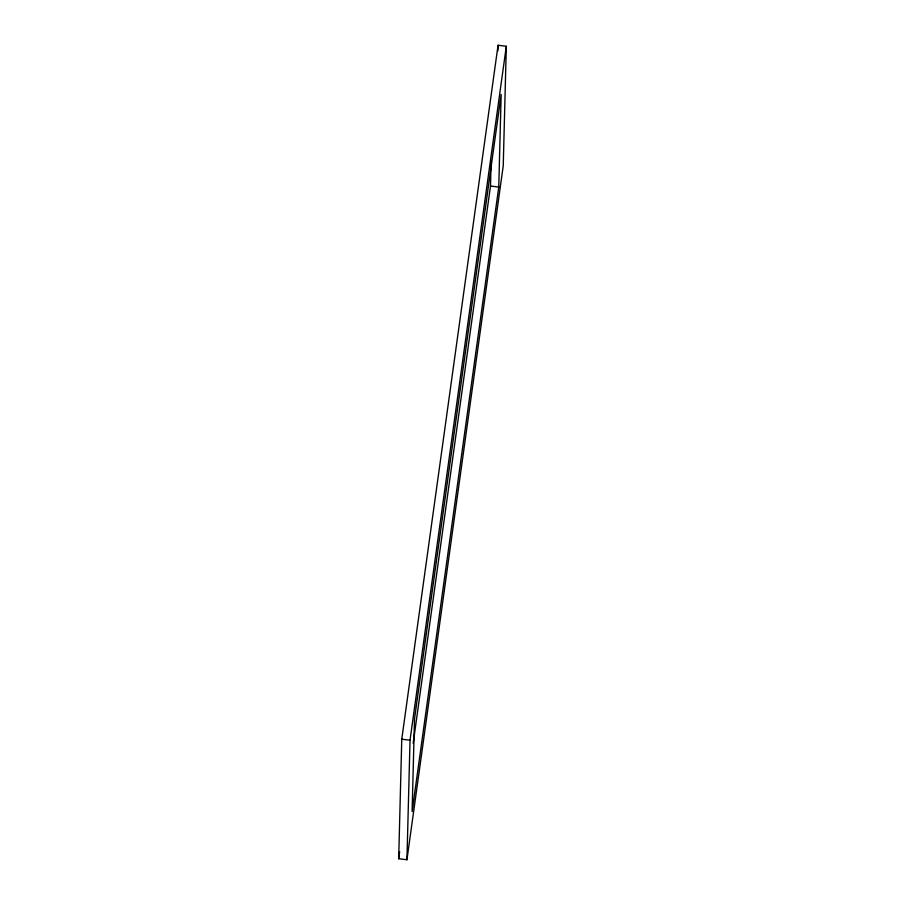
<?xml version="1.0" encoding="UTF-8"?>
<svg xmlns="http://www.w3.org/2000/svg" width="905" height="905" viewBox="0 0 905 905"><rect width="100%" height="100%" fill="white"/><g stroke="black" fill="none" stroke-linecap="round" stroke-linejoin="round"><path stroke-width="1.36" d="M398.686 858.721L401.763 739.204L498.055 45.25L506.314 46.279L503.237 165.796L406.945 859.75L398.686 858.721L399.648 851.729M406.945 859.75L410.022 740.233L506.314 46.279M413.178 743.31L490.499 186.045L491.155 160.796M497.908 50.872L498.055 45.25M498.768 187.075L501.155 94.471L414.501 718.955L412.114 811.547L498.768 187.075L490.499 186.045M401.763 739.204L410.022 740.233"/></g></svg>
